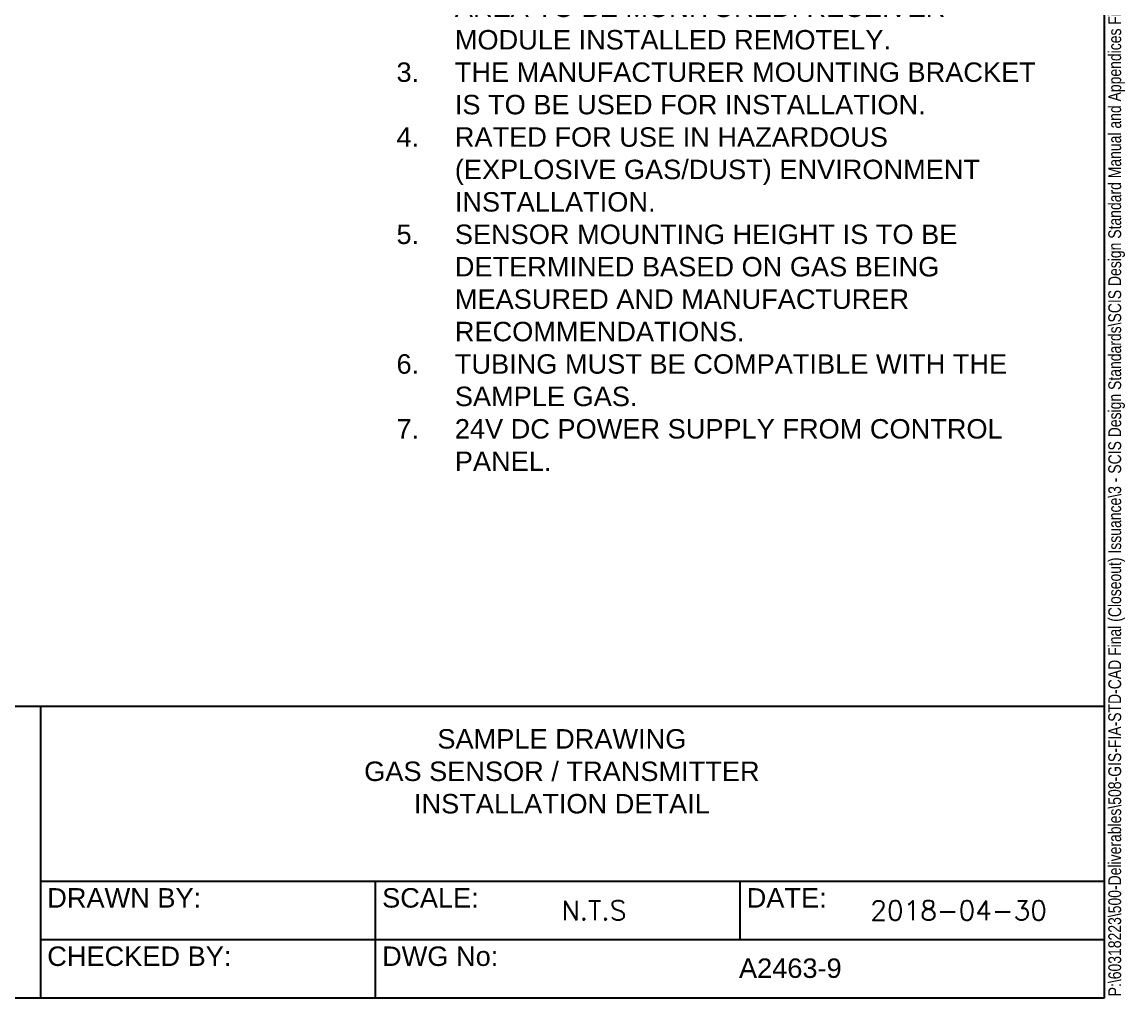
# Model space of a CAD drawing. Header units: millimetres. Extents: x 20 to 208, y 10 to 269.
# Drawn here: x 94.7 to 208.1, y 10 to 110.3 of the extents above; entities that cross this region are included whole.
import ezdxf
from ezdxf.enums import TextEntityAlignment as Align

# ---------------------------------------------------------------- set-up
doc = ezdxf.new("R2010")
doc.units = ezdxf.units.MM
doc.header["$MEASUREMENT"] = 0
doc.layers.get('0').update_dxf_attribs({"linetype": 'CONTINUOUS'})
for name, color, linetype in [('BBATXT', 7, 'CONTINUOUS'), ('C-B-TITLE', 7, 'CONTINUOUS'), ('G-ANNO-SYMB', 5, 'CONTINUOUS')]:
    doc.layers.add(name, color=color, linetype=linetype)
doc.layers.add('N-ANNO-TEXT', color=2, linetype='CONTINUOUS', lineweight=25)
doc.styles.add('_CGS_2-5_NOTES', font='arial.ttf', dxfattribs={"height": 2.5})
doc.styles.add('FILENAME', font='ARIALN.TTF', dxfattribs={"width": 0.95, "height": 2.5})
doc.styles.add('T1_2_5', font='simplex.shx', dxfattribs={"height": 2.5})

# ---------------------------------------------------------------- blocks, each defined once
blk = doc.blocks.new('FILE NAME')
at = {"layer": 'C-B-TITLE', "insert": (360.99, 526.17), "char_height": 2.5, "attachment_point": 1, "style": 'FILENAME'}
blk.add_mtext('P:\\\\60318223\\\\500-Deliverables\\\\508-GIS-FIA-STD-CAD Final (Closeout) Issuance\\\\3 - SCIS Design Standards\\\\SCIS Design Standard Manual and Appendices Files\\\\Appendix D-6, A2463-9 Standard Instr. Mounting Details - 09-Gas Sensor & Transmitter.dwg', dxfattribs=at)

msp = doc.modelspace()

# ---------------------------------------------------------------- linework, layer by layer
for p, q in [((20, 40), (181.99, 40)), ((20, 40), (181.99, 40)), ((20, 40), (181.99, 40)), ((20, 40), (181.99, 40)), ((20, 40), (206, 40)), ((20, 40), (96.56, 40)), ((96.56, 40), (96.56, 10)), ((96.56, 40), (206, 40)), ((96.56, 22), (206, 22)), ((131, 22), (131, 10)), ((168.5, 22), (168.5, 16)), ((96.56, 16), (206, 16))]:
    msp.add_line(p, q)
at = {"layer": 'G-ANNO-SYMB'}
for p, q in [((206, 10), (206, 269)), ((20, 10), (206, 10)), ((26, 10), (206, 10))]:
    msp.add_line(p, q, dxfattribs=at)

# ---------------------------------------------------------------- block references
at = {"layer": 'BBATXT', "xscale": 0.7273500000000013, "yscale": 0.5273499999999984, "zscale": 0.6273500000000001, "rotation": 90}
msp.add_blockref('FILE NAME', (483.88, -252.4), dxfattribs=at)

# ---------------------------------------------------------------- texts
at = {"insert": (150.2, 37.64), "char_height": 2, "attachment_point": 2, "style": '_CGS_2-5_NOTES'}
msp.add_mtext_dynamic_manual_height_columns('SAMPLE DRAWING\\PGAS SENSOR / TRANSMITTER\\PINSTALLATION DETAIL', width=80.0163, gutter_width=12.5, heights=[0], dxfattribs=at)
at = {"char_height": 2, "style": '_CGS_2-5_NOTES'}
for s, insert, width, attachment_point in [('DRAWN BY:', (97.27, 21.29), 25, 1), ('SCALE:', (131.71, 21.29), 25, 1), ('DATE:', (169.21, 21.29), 25, 1), ('CHECKED BY:', (97.27, 15.29), 25, 1), ('DWG No:', (131.71, 15.29), 25, 1), ('A2463-9', (173.7, 14.06), 63.465, 2)]:
    msp.add_mtext(s, dxfattribs=dict(at, insert=insert, width=width, attachment_point=attachment_point))
at = {"style": 'T1_2_5'}
for tag, text, p in [('N.T.S', 'SCALE', (153.5, 19)), ('2018-04-30', '2018-04-30', (191, 19))]:
    msp.add_attdef(tag, text=text, height=2, dxfattribs=at).set_placement(p, align=Align.MIDDLE_CENTER)
at = {"layer": 'N-ANNO-TEXT', "insert": (133.19, 126.2), "char_height": 2, "width": 65.6467, "attachment_point": 1, "style": '_CGS_2-5_NOTES'}
msp.add_mtext('\\A1;\\pi-6,l6,t6;1.^IINSTALL SENSOR / TRANSMITTER AND DETECTOR IN ACCORDANCE WITH MANUFACTURER INSTRUCTIONS.\\P2.^ISENSOR / TRANSMITTER LOCATED IN AREA TO BE MONITORED. RECEIVER MODULE INSTALLED REMOTELY.\\P3.^ITHE MANUFACTURER MOUNTING BRACKET IS TO BE USED FOR INSTALLATION.\\P4.^IRATED FOR USE IN HAZARDOUS (EXPLOSIVE GAS/DUST) ENVIRONMENT INSTALLATION.\\P5.^ISENSOR MOUNTING HEIGHT IS TO BE DETERMINED BASED ON GAS BEING MEASURED AND MANUFACTURER RECOMMENDATIONS.\\P6.^ITUBING MUST BE COMPATIBLE WITH THE SAMPLE GAS.\\P7.^I24V DC POWER SUPPLY FROM CONTROL PANEL.', dxfattribs=at)

doc.saveas('drawing.dxf')
